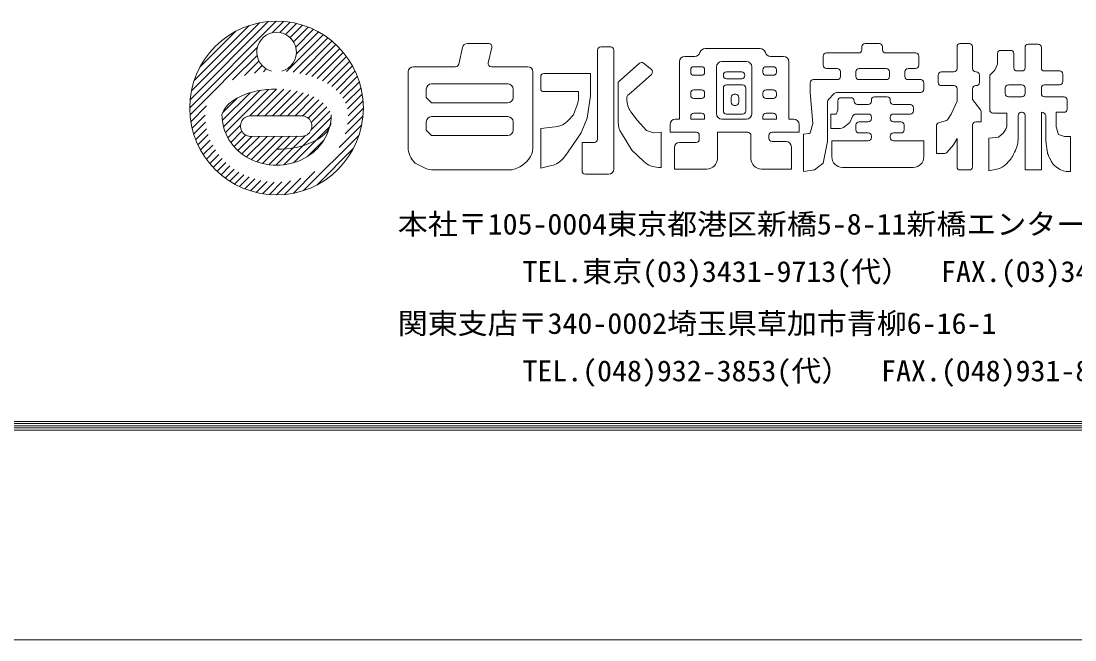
# Model space of a CAD drawing. Units: millimetres, scale not verified. Extents: x -631 to 631, y -445 to 446.
# Drawn here: x -419.9 to -309.1, y -445.5 to -380.5 of the extents above; entities that cross this region are included whole.
import ezdxf
from ezdxf.enums import TextEntityAlignment as Align

# ---------------------------------------------------------------- set-up
doc = ezdxf.new("R2010")
doc.units = ezdxf.units.MM
doc.header["$LTSCALE"] = 3
for name, color, linetype, lineweight in [('0-0_0', 7, 'Continuous', 18), ('0-1_DEFPOINTS', 7, 'Continuous', 18), ('0-4_WAKU', 7, 'Continuous', 18)]:
    doc.layers.add(name, color=color, linetype=linetype, lineweight=lineweight)
doc.styles.add('ＭＳ ゴシック', font='')
doc.styles.get('ＭＳ ゴシック').set_extended_font_data('MS Gothic')

msp = doc.modelspace()

# ---------------------------------------------------------------- linework, layer by layer
at = {"layer": '0-0_0'}
for p, q in [((-402.203, -389.558), (-393.107, -380.461)), ((-402.162, -388.721), (-393.944, -380.503)), ((-402.023, -387.787), (-394.878, -380.642)), ((-401.734, -386.702), (-395.962, -380.931)), ((-393.537, -381.687), (-392.341, -380.491)), ((-392.72, -381.665), (-391.63, -380.576)), ((-392.123, -381.864), (-390.967, -380.708)), ((-391.656, -382.192), (-390.343, -380.879)), ((-391.298, -382.63), (-389.754, -381.086)), ((-401.137, -385.31), (-397.355, -381.528)), ((-392.04, -385.759), (-388.171, -381.889)), ((-391.324, -385.838), (-387.697, -382.212)), ((-391.06, -383.188), (-389.197, -381.325)), ((-391.003, -383.926), (-388.67, -381.593)), ((-402.174, -390.324), (-395.101, -383.252)), ((-390.643, -385.953), (-387.25, -382.559)), ((-389.995, -386.101), (-386.827, -382.932)), ((-389.381, -386.281), (-386.429, -383.329)), ((-373.528, -383.244), (-373.926, -384.993)), ((-370.771, -382.812), (-372.987, -382.812)), ((-370.817, -384.846), (-370.447, -383.219)), ((-357.944, -383.173), (-358.996, -383.173)), ((-342.216, -383.356), (-348.022, -383.356)), ((-331.529, -383.147), (-331.529, -383.475)), ((-329.691, -382.814), (-331.196, -382.814)), ((-329.358, -383.475), (-329.358, -383.147)), ((-321.525, -383.144), (-321.525, -385.461)), ((-320.23, -382.811), (-321.192, -382.811)), ((-319.897, -385.461), (-319.897, -383.144)), ((-314.378, -383.234), (-314.378, -385.371)), ((-312.992, -382.901), (-314.045, -382.901)), ((-312.659, -385.371), (-312.659, -383.234)), ((-397.703, -386.648), (-395.124, -384.069)), ((-388.798, -386.494), (-386.055, -383.751)), ((-388.25, -386.741), (-385.706, -384.198)), ((-359.329, -383.506), (-359.329, -392.875)), ((-357.611, -393.367), (-357.611, -383.506)), ((-349.091, -384.17), (-350.153, -384.17)), ((-339.773, -384.17), (-341.146, -384.17)), ((-335.6, -384.141), (-335.6, -385.102)), ((-331.862, -383.808), (-335.267, -383.808)), ((-325.891, -383.808), (-329.025, -383.808)), ((-325.558, -385.102), (-325.558, -384.141)), ((-317.273, -383.867), (-317.273, -385.003)), ((-315.887, -383.534), (-316.94, -383.534)), ((-315.554, -385.371), (-315.554, -383.867)), ((-396.439, -386.18), (-394.924, -384.666)), ((-395.395, -385.932), (-394.596, -385.133)), ((-394.461, -385.793), (-394.159, -385.491)), ((-387.736, -387.023), (-385.383, -384.67)), ((-387.26, -387.342), (-385.086, -385.168)), ((-374.251, -385.253), (-378.677, -385.253)), ((-366.669, -385.253), (-370.492, -385.253)), ((-357.158, -386.88), (-354.926, -384.897)), ((-354.496, -384.885), (-353.667, -385.548)), ((-350.708, -384.725), (-350.708, -390.769)), ((-349.531, -385.587), (-349.531, -385.825)), ((-348.395, -385.254), (-349.198, -385.254)), ((-348.062, -385.825), (-348.062, -385.587)), ((-346.818, -390.214), (-346.818, -385.267)), ((-346.263, -384.712), (-343.663, -384.712)), ((-343.108, -385.267), (-343.108, -390.214)), ((-341.932, -385.587), (-341.932, -385.825)), ((-340.842, -385.254), (-341.599, -385.254)), ((-340.509, -385.825), (-340.509, -385.587)), ((-339.218, -390.769), (-339.218, -384.725)), ((-335.267, -385.435), (-334.123, -385.435)), ((-331.829, -385.435), (-328.967, -385.435)), ((-326.673, -385.435), (-325.891, -385.435)), ((-386.825, -387.703), (-384.816, -385.694)), ((-386.435, -388.109), (-384.576, -386.25)), ((-379.232, -385.808), (-379.232, -393.734)), ((-366.114, -393.644), (-366.114, -385.808)), ((-365.3, -386.309), (-365.3, -387.541)), ((-360.053, -385.976), (-364.967, -385.976)), ((-360.053, -387.874), (-360.053, -385.976)), ((-353.654, -386.057), (-355.801, -387.964)), ((-349.198, -386.158), (-348.395, -386.158)), ((-346.094, -386.13), (-346.094, -386.187)), ((-344.165, -385.797), (-345.761, -385.797)), ((-345.761, -386.52), (-344.165, -386.52)), ((-343.832, -386.187), (-343.832, -386.13)), ((-341.599, -386.158), (-340.842, -386.158)), ((-334.123, -386.61), (-336.624, -386.61)), ((-333.79, -385.768), (-333.79, -386.277)), ((-332.162, -386.277), (-332.162, -385.768)), ((-328.967, -386.61), (-331.829, -386.61)), ((-328.634, -385.768), (-328.634, -386.277)), ((-327.006, -386.277), (-327.006, -385.768)), ((-325.348, -386.61), (-326.673, -386.61)), ((-323.515, -386.127), (-323.515, -386.907)), ((-321.858, -385.794), (-323.182, -385.794)), ((-319.506, -385.794), (-319.564, -385.794)), ((-319.173, -386.907), (-319.173, -386.127)), ((-318.087, -386.156), (-318.087, -389.8)), ((-314.711, -385.704), (-315.221, -385.704)), ((-310.731, -385.704), (-312.326, -385.704)), ((-310.398, -386.817), (-310.398, -386.037)), ((-398.652, -391.575), (-394.823, -387.746)), ((-398.453, -392.171), (-393.914, -387.633)), ((-395.896, -390.41), (-393.086, -387.601)), ((-395.097, -390.406), (-392.317, -387.627)), ((-394.303, -390.408), (-391.598, -387.703)), ((-386.098, -388.567), (-384.368, -386.837)), ((-385.824, -389.089), (-384.195, -387.46)), ((-368.75, -387.06), (-376.777, -387.06)), ((-368.195, -388.494), (-368.195, -387.615)), ((-357.158, -391.07), (-357.158, -386.88)), ((-348.395, -387.695), (-349.198, -387.695)), ((-346.094, -387.486), (-346.094, -389.893)), ((-344.075, -387.153), (-345.761, -387.153)), ((-343.742, -389.893), (-343.742, -387.486)), ((-340.842, -387.695), (-341.599, -387.695)), ((-336.957, -386.943), (-336.957, -387.966)), ((-325.015, -387.633), (-325.015, -386.943)), ((-323.182, -387.24), (-321.858, -387.24)), ((-321.525, -387.573), (-321.525, -388.867)), ((-319.897, -388.687), (-319.897, -387.573)), ((-319.564, -387.24), (-319.506, -387.24)), ((-316.459, -388.082), (-316.459, -387.483)), ((-316.126, -387.15), (-314.711, -387.15)), ((-314.378, -387.483), (-314.378, -388.082)), ((-312.659, -388.082), (-312.659, -387.483)), ((-312.326, -387.15), (-310.731, -387.15)), ((-398.781, -390.909), (-395.859, -387.987)), ((-398.734, -390.066), (-397.213, -388.545)), ((-393.508, -390.409), (-390.923, -387.824)), ((-392.714, -390.41), (-390.29, -387.986)), ((-391.92, -390.411), (-389.697, -388.189)), ((-391.126, -390.413), (-389.146, -388.433)), ((-390.329, -390.411), (-388.639, -388.722)), ((-385.63, -389.69), (-384.062, -388.122)), ((-385.553, -390.409), (-383.975, -388.83)), ((-364.967, -387.874), (-361.32, -387.874)), ((-361.32, -388.466), (-361.32, -387.874)), ((-356.254, -388.486), (-356.254, -388.67)), ((-355.801, -387.964), (-356.129, -388.226)), ((-349.531, -388.028), (-349.531, -388.266)), ((-349.198, -388.599), (-348.395, -388.599)), ((-348.062, -388.266), (-348.062, -388.028)), ((-345.28, -388.48), (-345.28, -388.989)), ((-344.798, -388.147), (-344.947, -388.147)), ((-344.465, -388.989), (-344.465, -388.48)), ((-341.932, -388.028), (-341.932, -388.266)), ((-341.599, -388.599), (-340.842, -388.599)), ((-340.509, -388.266), (-340.509, -388.028)), ((-334.431, -388.064), (-335.05, -388.682)), ((-325.348, -387.966), (-334.195, -387.966)), ((-334.062, -388.842), (-334.062, -389.865)), ((-332.676, -388.509), (-333.729, -388.509)), ((-332.343, -388.899), (-332.343, -388.842)), ((-330.534, -388.751), (-330.534, -388.899)), ((-328.876, -388.418), (-330.201, -388.418)), ((-328.543, -388.899), (-328.543, -388.751)), ((-322.158, -390.223), (-321.525, -388.867)), ((-319.897, -388.687), (-319.061, -389.772)), ((-314.711, -388.415), (-316.126, -388.415)), ((-310.278, -388.415), (-312.326, -388.415)), ((-309.945, -389.71), (-309.945, -388.748)), ((-402.089, -391.034), (-400.43, -389.376)), ((-389.767, -390.646), (-388.182, -389.06)), ((-389.454, -391.923), (-387.47, -389.939)), ((-389.434, -391.107), (-387.786, -389.459)), ((-385.622, -391.273), (-383.943, -389.594)), ((-376.777, -389.049), (-368.75, -389.049)), ((-355.809, -390.003), (-355.168, -390.857)), ((-344.947, -389.322), (-344.798, -389.322)), ((-330.867, -389.232), (-332.01, -389.232)), ((-326.434, -389.232), (-328.21, -389.232)), ((-326.101, -389.893), (-326.101, -389.565)), ((-401.957, -391.698), (-400.594, -390.335)), ((-401.785, -392.322), (-400.549, -391.085)), ((-395.74, -390.405), (-390.306, -390.414)), ((-392.293, -395.558), (-387.337, -390.602)), ((-385.856, -392.302), (-383.981, -390.428)), ((-368.75, -390.496), (-376.777, -390.496)), ((-368.195, -391.929), (-368.195, -391.051)), ((-350.708, -390.769), (-351.148, -390.769)), ((-349.531, -390.469), (-349.531, -390.769)), ((-348.062, -390.769), (-349.531, -390.769)), ((-348.395, -390.136), (-349.198, -390.136)), ((-348.062, -390.769), (-348.062, -390.469)), ((-343.663, -390.769), (-346.263, -390.769)), ((-345.761, -390.226), (-344.075, -390.226)), ((-341.932, -390.469), (-341.932, -390.769)), ((-340.509, -390.769), (-341.932, -390.769)), ((-340.842, -390.136), (-341.599, -390.136)), ((-340.509, -390.769), (-340.509, -390.469)), ((-338.688, -390.769), (-339.218, -390.769)), ((-333.309, -391.529), (-332.795, -391.13)), ((-332.795, -391.13), (-332.467, -390.42)), ((-332.165, -390.226), (-330.867, -390.226)), ((-330.867, -391.04), (-331.829, -391.04)), ((-330.534, -390.559), (-330.534, -390.707)), ((-328.543, -390.707), (-328.543, -390.559)), ((-328.21, -390.226), (-326.434, -390.226)), ((-327.429, -391.04), (-328.21, -391.04)), ((-323.461, -391.146), (-322.646, -390.895)), ((-322.455, -390.742), (-322.158, -390.223)), ((-317.754, -390.133), (-316.278, -390.133)), ((-316.278, -390.133), (-316.278, -391.519)), ((-315.102, -392.779), (-315.102, -390.376)), ((-314.769, -390.043), (-314.711, -390.043)), ((-314.378, -390.376), (-314.378, -396.099)), ((-312.659, -390.043), (-312.631, -390.043)), ((-312.659, -396.099), (-312.659, -390.043)), ((-312.187, -390.376), (-312.187, -393.12)), ((-311.121, -391.579), (-311.121, -390.043)), ((-311.121, -390.043), (-310.278, -390.043)), ((-401.579, -392.911), (-400.434, -391.766)), ((-398.196, -392.71), (-396.867, -391.381)), ((-397.889, -393.199), (-396.726, -392.035)), ((-391.284, -395.344), (-387.486, -391.546)), ((-386.489, -393.731), (-384.115, -391.357)), ((-355.711, -394.021), (-356.82, -392.247)), ((-352.635, -392.123), (-352.635, -395.829)), ((-351.703, -391.324), (-351.703, -392.125)), ((-351.703, -392.125), (-348.96, -392.125)), ((-346.727, -394.902), (-346.727, -392.125)), ((-346.727, -392.125), (-343.532, -392.125)), ((-340.966, -392.125), (-338.133, -392.125)), ((-338.133, -392.125), (-338.133, -391.324)), ((-334.786, -391.763), (-333.99, -391.763)), ((-332.162, -391.373), (-332.162, -391.882)), ((-331.829, -392.215), (-330.867, -392.215)), ((-328.21, -392.215), (-327.429, -392.215)), ((-327.096, -391.882), (-327.096, -391.373)), ((-323.696, -394.382), (-323.696, -391.464)), ((-319.897, -395.766), (-319.897, -391.37)), ((-311.121, -391.579), (-310.85, -392.393)), ((-401.34, -393.468), (-400.262, -392.39)), ((-401.071, -393.995), (-400.044, -392.967)), ((-397.539, -393.644), (-396.327, -392.432)), ((-397.146, -394.047), (-395.671, -392.572)), ((-396.713, -394.409), (-394.875, -392.571)), ((-396.239, -394.731), (-394.079, -392.57)), ((-395.874, -392.572), (-390.307, -392.566)), ((-395.723, -395.01), (-393.282, -392.569)), ((-395.162, -395.245), (-392.486, -392.569)), ((-394.551, -395.429), (-391.689, -392.568)), ((-393.881, -395.554), (-390.893, -392.567)), ((-393.138, -395.607), (-390.016, -392.485)), ((-390.231, -398.268), (-384.397, -392.434)), ((-389.823, -394.679), (-388.086, -392.942)), ((-376.777, -392.484), (-368.75, -392.484)), ((-357.611, -395.997), (-357.611, -393.208)), ((-348.96, -393.209), (-350.695, -393.209)), ((-348.627, -392.458), (-348.627, -392.876)), ((-343.199, -392.458), (-343.199, -394.902)), ((-341.299, -392.786), (-341.299, -392.458)), ((-339.502, -393.119), (-340.966, -393.119)), ((-334.695, -393.029), (-334.695, -394.721)), ((-330.867, -393.029), (-334.695, -393.029)), ((-330.534, -392.548), (-330.534, -392.696)), ((-328.543, -392.696), (-328.543, -392.548)), ((-325.015, -393.029), (-328.21, -393.029)), ((-325.015, -394.721), (-325.015, -393.029)), ((-321.887, -393.478), (-321.525, -392.8)), ((-321.525, -392.8), (-321.525, -395.766)), ((-318.178, -396.19), (-318.178, -392.755)), ((-310.85, -392.393), (-310.217, -392.574)), ((-310.217, -392.574), (-309.584, -392.574)), ((-309.584, -392.574), (-309.584, -396.28)), ((-400.775, -394.494), (-399.785, -393.504)), ((-400.453, -394.967), (-399.489, -394.003)), ((-400.105, -395.415), (-399.159, -394.469)), ((-388.857, -397.69), (-384.974, -393.808)), ((-354.454, -395.217), (-355.711, -394.021)), ((-351.25, -393.764), (-351.25, -396.012)), ((-338.947, -396.012), (-338.947, -393.674)), ((-323.696, -394.382), (-322.849, -394.382)), ((-322.602, -394.272), (-321.887, -393.478)), ((-399.733, -395.838), (-398.796, -394.902)), ((-399.335, -396.236), (-398.402, -395.303)), ((-398.913, -396.61), (-397.978, -395.674)), ((-398.467, -396.958), (-397.522, -396.014)), ((-397.995, -397.282), (-397.036, -396.323)), ((-397.496, -397.579), (-396.517, -396.599)), ((-391.307, -398.55), (-389.038, -396.28)), ((-376.537, -396.1), (-368.663, -396.1)), ((-365.3, -395.92), (-364.153, -395.647)), ((-360.625, -396.552), (-358.166, -396.552)), ((-352.635, -395.829), (-352.924, -395.829)), ((-351.25, -396.012), (-347.837, -396.012)), ((-342.089, -396.012), (-338.947, -396.012)), ((-333.585, -395.831), (-326.125, -395.831)), ((-321.192, -396.099), (-320.23, -396.099)), ((-318.178, -396.19), (-317.196, -395.998)), ((-314.378, -396.099), (-312.659, -396.099)), ((-309.584, -396.28), (-309.715, -396.28)), ((-396.97, -397.848), (-395.963, -396.841)), ((-396.415, -398.088), (-395.371, -397.045)), ((-395.827, -398.297), (-394.738, -397.207)), ((-395.205, -398.47), (-394.057, -397.322)), ((-394.543, -398.603), (-393.319, -397.379)), ((-393.834, -398.69), (-392.507, -397.363)), ((-393.071, -398.722), (-391.594, -397.245)), ((-392.237, -398.684), (-390.516, -396.962))]:
    msp.add_line(p, q, dxfattribs=at)
for points in [[(-318.087, -386.156), (-317.545, -385.613), (-317.273, -385.003)], [(-377.332, -387.615), (-377.332, -388.494), (-376.777, -389.049)], [(-362.922, -394.859), (-362.405, -394.202), (-361.048, -392.213), (-360.415, -390.676), (-360.053, -388.326), (-360.053, -387.874)], [(-335.147, -388.918), (-335.147, -393.119), (-335.6, -395.379), (-336.504, -396.102), (-337.68, -396.27)], [(-336.922, -392.089), (-336.685, -391.221), (-336.957, -387.966)], [(-362.389, -390.885), (-361.862, -390.315), (-361.461, -389.246)], [(-334.786, -391.763), (-334.786, -390.226), (-334.243, -390.226), (-334.062, -389.82)], [(-318.992, -389.975), (-318.992, -391.037), (-319.564, -391.037)], [(-377.332, -391.051), (-377.332, -391.929), (-376.777, -392.484)], [(-355.168, -390.857), (-354.173, -391.942), (-353.449, -392.213), (-352.635, -392.123)], [(-365.3, -395.92), (-365.3, -391.761), (-363.766, -391.584)], [(-318.178, -392.755), (-317.183, -392.664), (-316.64, -392.212), (-316.368, -391.76), (-316.278, -391.519)], [(-359.662, -393.208), (-360.958, -393.208), (-360.958, -396.219)], [(-337.68, -396.27), (-337.68, -392.334), (-337.067, -392.284)], [(-378.581, -395.304), (-378.508, -395.377), (-377.529, -395.866)], [(-367.332, -395.657), (-366.838, -395.287), (-366.765, -395.214)]]:
    msp.add_lwpolyline(points, dxfattribs=at)
msp.add_circle((-393.073, -389.592), 9.13, dxfattribs=at)
for centre, radius, start, end in [((-393.073, -383.716), 2.081, 285.3155, 255.16293), ((-372.987, -383.367), 0.555, 90, 167.18945), ((-370.771, -383.145), 0.333, 347.18945, 90), ((-358.996, -383.506), 0.333, 90, 180), ((-357.944, -383.506), 0.333, 0, 90), ((-348.022, -383.911), 0.555, 90, 164.51187), ((-342.216, -383.911), 0.555, 15.48813, 90), ((-331.196, -383.147), 0.333, 90, 180), ((-329.691, -383.147), 0.333, 0, 90), ((-321.192, -383.144), 0.333, 90, 180), ((-320.23, -383.144), 0.333, 0, 90), ((-314.045, -383.234), 0.333, 90, 180), ((-312.992, -383.234), 0.333, 0, 90), ((-350.153, -384.725), 0.555, 90, 180), ((-349.091, -383.615), 0.555, 270, 344.51187), ((-341.146, -383.615), 0.555, 195.48813, 270), ((-339.773, -384.725), 0.555, 0, 90), ((-335.267, -384.141), 0.333, 90, 180), ((-331.862, -383.475), 0.333, 270, 0), ((-329.025, -383.475), 0.333, 180, 270), ((-325.891, -384.141), 0.333, 0, 90), ((-316.94, -383.867), 0.333, 90, 180), ((-315.887, -383.867), 0.333, 0, 90), ((-378.677, -385.808), 0.555, 90, 180), ((-374.251, -384.92), 0.333, 270, 347.18945), ((-370.492, -384.92), 0.333, 167.18945, 270), ((-366.669, -385.808), 0.555, 0, 90), ((-354.704, -385.145), 0.333, 51.36087, 131.61248), ((-353.875, -385.808), 0.333, 311.61249, 51.36087), ((-349.198, -385.587), 0.333, 90, 180), ((-348.395, -385.587), 0.333, 0, 90), ((-346.263, -385.267), 0.555, 90, 180), ((-343.663, -385.267), 0.555, 0, 90), ((-341.599, -385.587), 0.333, 90, 180), ((-340.842, -385.587), 0.333, 0, 90), ((-335.267, -385.102), 0.333, 180, 270), ((-334.123, -385.768), 0.333, 0, 90), ((-331.829, -385.768), 0.333, 90, 180), ((-328.967, -385.768), 0.333, 0, 90), ((-326.673, -385.768), 0.333, 90, 180), ((-325.891, -385.102), 0.333, 270, 0), ((-321.858, -385.461), 0.333, 270, 0), ((-319.564, -385.461), 0.333, 180, 270), ((-315.221, -385.371), 0.333, 180, 270), ((-314.711, -385.371), 0.333, 270, 0), ((-312.326, -385.371), 0.333, 180, 270), ((-364.967, -386.309), 0.333, 90, 180), ((-349.198, -385.825), 0.333, 180, 270), ((-348.395, -385.825), 0.333, 270, 0), ((-345.761, -386.13), 0.333, 90, 180), ((-345.761, -386.187), 0.333, 180, 270), ((-344.165, -386.13), 0.333, 0, 90), ((-344.165, -386.187), 0.333, 270, 0), ((-341.599, -385.825), 0.333, 180, 270), ((-340.842, -385.825), 0.333, 270, 0), ((-336.624, -386.943), 0.333, 90, 180), ((-334.123, -386.277), 0.333, 270, 0), ((-331.829, -386.277), 0.333, 180, 270), ((-328.967, -386.277), 0.333, 270, 0), ((-326.673, -386.277), 0.333, 180, 270), ((-325.348, -386.943), 0.333, 0, 90), ((-323.182, -386.127), 0.333, 90, 180), ((-319.506, -386.127), 0.333, 0, 90), ((-310.731, -386.037), 0.333, 0, 90), ((-376.777, -387.615), 0.555, 90, 180), ((-368.75, -387.615), 0.555, 0, 90), ((-364.967, -387.541), 0.333, 180, 270), ((-349.198, -388.028), 0.333, 90, 180), ((-348.395, -388.028), 0.333, 0, 90), ((-345.761, -387.486), 0.333, 90, 180), ((-344.075, -387.486), 0.333, 0, 90), ((-341.599, -388.028), 0.333, 90, 180), ((-340.842, -388.028), 0.333, 0, 90), ((-325.348, -387.633), 0.333, 270, 0), ((-323.182, -386.907), 0.333, 180, 270), ((-321.858, -387.573), 0.333, 0, 90), ((-319.564, -387.573), 0.333, 90, 180), ((-319.506, -386.907), 0.333, 270, 0), ((-316.126, -387.483), 0.333, 90, 180), ((-314.711, -387.483), 0.333, 0, 90), ((-312.326, -387.483), 0.333, 90, 180), ((-310.731, -386.817), 0.333, 270, 0), ((-368.75, -388.494), 0.555, 270, 360), ((-363.54, -388.466), 2.22, 339.43001, 360), ((-355.921, -388.486), 0.333, 128.63913, 180), ((-354.034, -388.67), 2.22, 180, 216.89025), ((-349.198, -388.266), 0.333, 180, 270), ((-348.395, -388.266), 0.333, 270, 0), ((-344.947, -388.48), 0.333, 90, 180), ((-344.798, -388.48), 0.333, 0, 90), ((-341.599, -388.266), 0.333, 180, 270), ((-340.842, -388.266), 0.333, 270, 0), ((-334.814, -388.918), 0.333, 134.9788, 180), ((-334.195, -388.299), 0.333, 90, 134.9788), ((-333.729, -388.842), 0.333, 90, 180), ((-332.676, -388.842), 0.333, 0, 90), ((-332.01, -388.899), 0.333, 180, 270), ((-330.867, -388.899), 0.333, 270, 0), ((-330.201, -388.751), 0.333, 90, 180), ((-328.876, -388.751), 0.333, 0, 90), ((-328.21, -388.899), 0.333, 180, 270), ((-316.126, -388.082), 0.333, 180, 270), ((-314.711, -388.082), 0.333, 270, 0), ((-312.326, -388.082), 0.333, 180, 270), ((-310.278, -388.748), 0.333, 0, 90), ((-345.761, -389.893), 0.333, 180, 270), ((-344.947, -388.989), 0.333, 180, 270), ((-344.798, -388.989), 0.333, 270, 0), ((-344.075, -389.893), 0.333, 270, 0), ((-326.434, -389.565), 0.333, 0, 90), ((-326.434, -389.893), 0.333, 270, 0), ((-319.325, -389.975), 0.333, 0, 37.58908), ((-317.754, -389.8), 0.333, 180, 270), ((-310.278, -389.71), 0.333, 270, 0), ((-395.787, -391.49), 1.086, 87.54282, 274.72211), ((-390.45, -391.49), 1.086, 262.56243, 97.44259), ((-376.777, -391.051), 0.555, 90, 180), ((-368.75, -391.051), 0.555, 0, 90), ((-364.02, -389.379), 2.22, 276.57711, 317.26948), ((-354.938, -391.07), 2.22, 180, 212.02446), ((-351.148, -391.324), 0.555, 90, 180), ((-349.198, -390.469), 0.333, 90, 180), ((-348.395, -390.469), 0.333, 0, 90), ((-346.263, -390.214), 0.555, 180, 270), ((-343.663, -390.214), 0.555, 270, 0), ((-341.599, -390.469), 0.333, 90, 180), ((-340.842, -390.469), 0.333, 0, 90), ((-338.688, -391.324), 0.555, 0, 90), ((-332.165, -390.559), 0.333, 90, 155.20872), ((-331.829, -391.373), 0.333, 90, 180), ((-330.867, -390.559), 0.333, 0, 90), ((-330.867, -390.707), 0.333, 270, 0), ((-328.21, -390.559), 0.333, 90, 180), ((-328.21, -390.707), 0.333, 180, 270), ((-327.429, -391.373), 0.333, 0, 90), ((-322.744, -390.577), 0.333, 287.09081, 330.23681), ((-319.564, -391.37), 0.333, 90, 180), ((-314.769, -390.376), 0.333, 90, 180), ((-314.711, -390.376), 0.333, 0, 90), ((-312.616, -390.486), 0.444, 14.39982, 91.86038), ((-368.75, -391.929), 0.555, 270, 360), ((-348.96, -392.458), 0.333, 0, 90), ((-343.532, -392.458), 0.333, 0, 90), ((-340.966, -392.458), 0.333, 90, 180), ((-337.244, -392.002), 0.333, 301.98631, 344.73412), ((-333.99, -390.653), 1.11, 270, 307.85445), ((-331.829, -391.882), 0.333, 180, 270), ((-330.867, -392.548), 0.333, 0, 90), ((-328.21, -392.548), 0.333, 90, 180), ((-327.429, -391.882), 0.333, 270, 0), ((-323.363, -391.464), 0.333, 107.09081, 180), ((-359.662, -392.875), 0.333, 270, 360), ((-350.695, -393.764), 0.555, 90, 180), ((-348.96, -392.876), 0.333, 270, 0), ((-340.966, -392.786), 0.333, 180, 270), ((-339.502, -393.674), 0.555, 0, 90), ((-330.867, -392.696), 0.333, 270, 0), ((-328.21, -392.696), 0.333, 180, 270), ((-319.892, -392.585), 4.794, 349.46625, 357.68846), ((-344.155, -398.469), 32.413, 8.79637, 9.49979), ((-377.012, -393.734), 2.22, 180, 225.02121), ((-368.334, -393.644), 2.22, 314.97877, 0), ((-322.849, -394.049), 0.333, 270, 317.99171), ((-327.887, -388.247), 13.779, 332.46928, 335.95566), ((-316.93, -393.136), 1.781, 335.95566, 349.46625), ((-327.094, -395.829), 15.149, 7.76743, 8.79637), ((-351.84, -399.205), 40.124, 7.41893, 7.76743), ((-278.141, -389.608), 34.197, 187.41893, 187.79643), ((-310.971, -394.103), 1.061, 187.79643, 201.01969), ((-364.667, -393.487), 2.22, 283.38294, 321.82217), ((-352.924, -393.609), 2.22, 226.41835, 270), ((-347.837, -394.902), 1.11, 270, 0), ((-342.089, -394.902), 1.11, 180, 270), ((-333.585, -394.721), 1.11, 180, 270), ((-326.125, -394.721), 1.11, 270, 0), ((-317.536, -394.327), 1.647, 301.83006, 315.74045), ((-324.541, -387.501), 11.428, 315.74045, 318.34536), ((-317.937, -393.375), 2.59, 318.34536, 323.81916), ((-317.656, -393.58), 2.242, 323.81916, 332.46928), ((-309.137, -393.398), 3.026, 201.01969, 208.83855), ((-309.715, -394.06), 2.22, 201.05173, 270), ((-376.537, -393.88), 2.22, 243.4519, 270), ((-368.663, -393.88), 2.22, 270, 306.84955), ((-360.625, -396.219), 0.333, 180, 270), ((-358.166, -395.997), 0.555, 270, 360), ((-321.192, -395.766), 0.333, 180, 270), ((-320.23, -395.766), 0.333, 270, 0), ((-318.6, -392.612), 3.666, 292.51707, 301.83006)]:
    msp.add_arc(centre, radius, start, end, dxfattribs=at)
for centre, major_axis, ratio, start_param, end_param in [((-393.088, -390.767), (-5.79, 0), 0.546875, 4.7098907, 6.1394595), ((-393.073, -390.315), (-5.745, 0), 0.92126, 6.2828981, 9.4250652), ((-393.059, -390.767), (5.79, 0), 0.546875, 4.7098907, 6.1394595)]:
    msp.add_ellipse(centre, major_axis=major_axis, ratio=ratio, start_param=start_param, end_param=end_param, dxfattribs=at)
at = {"layer": '0-1_DEFPOINTS', "color": 5}
msp.add_line((-630.744, -445.476), (630.756, -445.476), dxfattribs=at)
at = {"layer": '0-4_WAKU'}
for p, q in [((-600.969, -423.201), (599.481, -423.201)), ((-600.744, -422.976), (599.256, -422.976)), ((-600.519, -422.751), (599.031, -422.751)), ((-600.294, -422.526), (598.806, -422.526)), ((-601.194, -423.426), (599.706, -423.426))]:
    msp.add_line(p, q, dxfattribs=at)

# ---------------------------------------------------------------- texts
at = {"layer": '0-0_0', "style": 'ＭＳ ゴシック', "width": 1.05}
for s, p in [('本社〒105-0004東京都港区新橋5-8-11新橋エンタービル3Ｆ', (-380.327, -403.547)), ('TEL.東京(03)3431-9713(代）  FAX.(03)3431-9708', (-367.222, -408.531)), ('関東支店〒340-0002埼玉県草加市青柳6-16-1', (-380.327, -413.981)), ('TEL.(048)932-3853(代）  FAX.(048)931-8164', (-367.222, -418.965))]:
    msp.add_text(s, height=2.199, dxfattribs=at).set_placement(p, align=Align.BOTTOM_LEFT)

doc.saveas('drawing.dxf')
